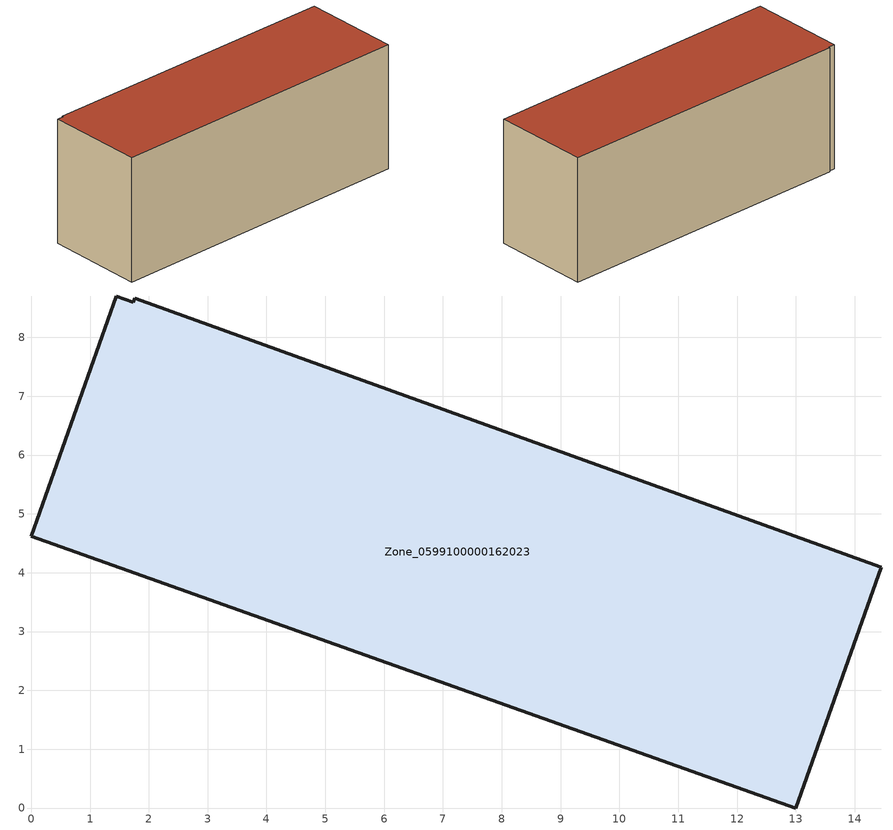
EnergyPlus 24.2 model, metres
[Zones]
Zone_0599100000162023
 floor ground (C_G): 13,0 0,4.62 1.45,8.7 1.74,8.6 1.76,8.66 14.45,4.09 z0.6
 wall outside (C_F): 13,0 14.45,4.09 1.76,8.66 1.74,8.6 1.45,8.7 0,4.62 13,0 z0.6:6.2
 roof outside (C_R): 0,4.62 13,0 14.45,4.09 1.76,8.66 1.74,8.6 1.45,8.7 z6.2
[BUILDING]
Pand.0599100000162023: North Axis=0; Terrain=City; Loads Convergence Tolerance Value=0.04; Temperature Convergence Tolerance Value=0.4; Solar Distribution=FullExterior; Maximum Number of Warmup Days=25; Minimum Number of Warmup Days=1
[Site:Location]
Rotterdam.The.Hague.AP_ZH_NLD Design_Conditions: Latitude=51.96; Longitude=4.45; Time Zone=1; Elevation=-4.5
[SITE:GROUNDTEMPERATURE:BUILDINGSURFACE]
18, 18, 18, 18, 18, 18, 18, 18, 18, 18, 18, 18
[MATERIAL] Thermal Absorptance=0.9; Solar Absorptance=0.7; Visible Absorptance=0.7
Name | Roughness | Thickness | Conductivity | Density | Specific Heat
G.TI.1965-1974 | MediumSmooth | 0.15 | 0.882353 | 540 | 1210
F.TI.1965-1974 | Rough | 0.3 | 0.697674 | 1920 | 840
R.TI.1965-1974 | MediumRough | 0.2 | 0.232558 | 1500 | 1000
[CONSTRUCTION]
C_G: G.TI.1965-1974
C_F: F.TI.1965-1974
C_R: R.TI.1965-1974
[ZONE]
Zone_0599100000162023: Type=1; Multiplier=1; Ceiling Height=Autocalculate; Volume=Autocalculate; Floor Area=autocalculate; Part of Total Floor Area=Yes
[ZONEINFILTRATION:DESIGNFLOWRATE]
Infil_Zone_0599100000162023: Zone or ZoneList or Space or SpaceList=Zone_0599100000162023; Schedule=AlwaysOn; Design Flow Rate Calculation Method=Flow/Area; Flow Rate per Floor Area=0.003; Constant Term Coefficient=1; Temperature Term Coefficient=0; Velocity Term Coefficient=0; Velocity Squared Term Coefficient=0
[HVACTEMPLATE:ZONE:IDEALLOADSAIRSYSTEM]
Zone_0599100000162023: Maximum Heating Supply Air Temperature=50; Minimum Cooling Supply Air Temperature=13; Maximum Heating Supply Air Humidity Ratio=0.0156; Minimum Cooling Supply Air Humidity Ratio=0.0077; Heating Limit=NoLimit; Cooling Limit=NoLimit; Dehumidification Control Type=ConstantSensibleHeatRatio; Cooling Sensible Heat Ratio=0.7; Dehumidification Setpoint=60; Humidification Control Type=None; Humidification Setpoint=30; Outdoor Air Method=None; Outdoor Air Flow Rate per Person=0.00944; Outdoor Air Flow Rate per Zone Floor Area=0; Outdoor Air Flow Rate per Zone=0; Demand Controlled Ventilation Type=None; Outdoor Air Economizer Type=NoEconomizer; Heat Recovery Type=None; Sensible Heat Recovery Effectiveness=0.7; Latent Heat Recovery Effectiveness=0.65
[ZONECONTROL:THERMOSTAT]
ThermostatControl_Zone_0599100000162023: Zone or ZoneList=Zone_0599100000162023; Control Type Schedule=DualSetpointControlType; Control 1=Thermostat_Zone_0599100000162023; Temperature Difference Between Cutout And Setpoint=0
[THERMOSTATSETPOINT:DUALSETPOINT]
Thermostat_Zone_0599100000162023: Heating Setpoint Temperature Schedule=HeatingSetpoint_Zone_0599100000162023; Cooling Setpoint Temperature Schedule=CoolingSetpoint_Zone_0599100000162023
[SCHEDULE:COMPACT]
HeatingSetpoint_Zone_0599100000162023: Through: 12/31, For: AllDays, Until: 24:00, 21
CoolingSetpoint_Zone_0599100000162023: Through: 12/31, For: AllDays, Until: 24:00, 24
DualSetpointControlType: Through: 12/31, For: AllDays, Until: 24:00, 4
AlwaysOn: Through: 12/31, For: AllDays, Until: 24:00, 1
